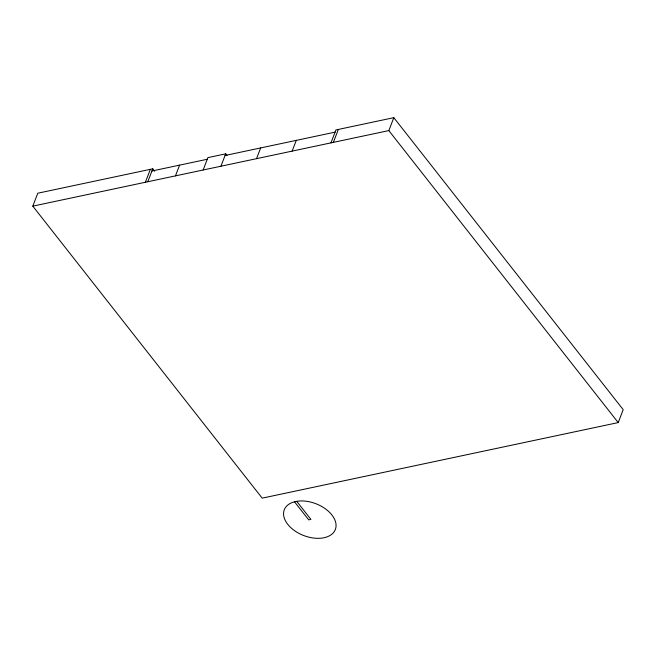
<?xml version="1.0" encoding="UTF-8"?>
<svg xmlns="http://www.w3.org/2000/svg" width="656" height="656" viewBox="0 0 656 656"><rect width="100%" height="100%" fill="white"/><g stroke="black" fill="none" stroke-linecap="round" stroke-linejoin="round"><path stroke-width="0.98" d="M330.952 142.877L335.938 129.945L393.813 117.662L623.2 409.664L618.214 422.587L262.187 498.142L32.8 206.148L37.786 193.217L152.766 168.822L154.66 171.232M145.37 182.261L150.355 169.33M147.78 181.745L152.766 168.822M175.455 175.874L179.596 165.132M203.13 170.002L207.903 157.62L225.705 153.84L226.968 155.447M220.924 166.222L225.705 153.84M256.529 158.67L260.678 147.928M292.133 151.11L296.282 140.368M333.363 142.36L338.348 129.437M32.8 206.148L388.828 130.593L393.813 117.662M151.921 171.003L207.271 159.26M225.074 155.48L335.101 132.135M388.828 130.593L618.214 422.587M296.742 501.356L310.911 519.396L308.705 519.872L294.528 501.824M295.585 501.528L292.83 502.291A27.372 17.04 21.1 0 0 298.833 533.312A27.372 17.04 21.1 0 0 336.069 525.407A27.372 17.04 21.1 0 0 298.595 501.069L295.585 501.528"/></g></svg>
